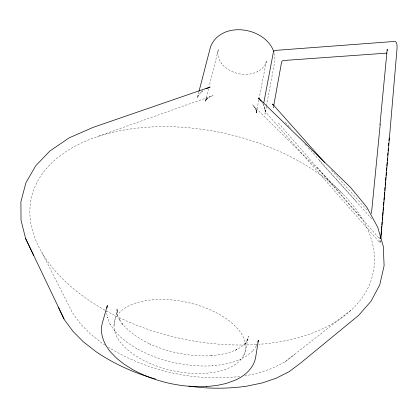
<?xml version="1.0" encoding="UTF-8"?>
<svg xmlns="http://www.w3.org/2000/svg" width="418" height="418" viewBox="0 0 418 418"><rect width="100%" height="100%" fill="white"/><g stroke="black" fill="none" stroke-linecap="round" stroke-linejoin="round"><path stroke-width="0.31" stroke-dasharray="2.09 1.57" d="M380.427 241.703L380.563 240.512M380.657 240.674L380.364 242.524L379.79 242.691L267.039 113.67L265.038 110.54L263.654 104.568M273.524 106.851L273.45 107.426L273.315 106.809M266.365 106.397L264.981 114.13L265.211 110.2L265.331 111.909L264.693 107.844L264.907 108.638L263.392 104.542L263.69 105.252L261.893 102.227M266.485 105.754L274.689 61.78L274.94 57.438L274.386 53.441M258.841 99.797L256.318 113.173L256.459 110.221L256.631 112.996L256.119 109.903L256.453 111.198L255.257 108.053L256.37 110.289L254.41 107.05L255.137 107.928L252.425 104.751L342.629 193.743M258.967 99.155L266.548 60.375L265.78 63.207L265.942 62.831C264.369 66.728 261.219 69.754 257.545 71.697L257.76 71.577C245.565 77.476 229.409 73.772 221.138 63.008L221.289 63.212C218.891 59.847 217.475 55.73 217.862 51.571L217.851 51.984L218.468 49.115L209.214 86.192M379.251 237.727L379.408 237.069M208.582 88.726L205.358 101.276L206.591 98.575L205.275 101.004L207.161 98.47L205.337 100.388L207.934 98.047L206.915 98.742L210.165 96.715L209.162 97.19L213.049 95.555L97.237 136.644M198.848 91.965L197.15 98.293L198.759 94.682L197.933 96.171L200.384 92.822L199.856 93.444L203.111 90.46L201.91 91.385L204.459 89.776M257.028 343.915L256.103 346.344L256.459 345.78L252.383 351.261L252.843 350.843L247.132 355.629L239.979 359.595L240.444 359.375L231.99 362.479L222.491 364.642L212.177 365.844L212.48 365.828C186.041 367.213 159.221 361.121 136.069 348.251L136.352 348.403L127.715 342.838L120.264 336.767L114.192 330.309L114.527 330.716L110.028 324.06M243.417 355.864A67.005 34.908 12.5 0 0 162.837 299.45A67.005 34.908 12.5 0 0 133.227 354.13A67.005 34.908 12.5 0 0 243.417 355.864C247.059 349.939 246.306 342.661 248.538 336.271L246.625 341.558L248.052 339.327L244.551 344.186L246.411 342.535L241.364 346.872L235.02 350.483L236.896 349.62L229.195 352.526L220.532 354.563L211.106 355.713L212.307 355.676C190.885 356.951 169.264 352.693 149.722 343.899L150.548 344.312C139.696 339.139 129.35 332.435 121.638 323.077L123.002 324.687L119.052 318.699L119.982 320.857L117.604 314.937L116.789 309.074L117.139 311.718L116.758 314.461L117.562 308.949L114.642 319.362L113.978 326.061M244.786 375.965L259.374 372.804L272.541 368.211L285.05 361.816L351.925 309.44M285.05 361.816L294.497 354.454M239.77 376.513C194.511 381.671 147.261 371.226 108.497 347.285M105.195 345.19L101.893 343.1L90.351 333.914L80 323.307L72.554 312.878L41.79 252.237M371.821 218.891L319.106 160.418M378.692 237.868L317.262 167.257M285.395 122.322L290.594 128.127M304.894 144.09L306.629 146.023M308.364 147.962L356.721 201.925M331.505 170.309L367.929 211.111M278.32 122.965L361.105 218.144M110.253 324.603L107.201 317.293L107.447 317.879L106.418 311.206M380.046 242.586L379.027 237.957M256.271 344.5A174.949 104.897 12.5 0 1 33.315 191.089A174.949 104.897 12.5 0 1 315.501 171.411A174.949 104.897 12.5 0 1 258.773 344.322M273.466 107.065L273.482 107.536L273.466 107.065"/><path stroke-width="0.63" d="M380.725 238.594L380.882 236.677M380.991 235.402L381.315 231.567M381.42 230.292L381.744 226.457M381.853 225.182L382.12 221.984M382.282 220.067L382.548 216.874M382.658 215.599L382.982 211.764M383.087 210.468L383.363 207.234M383.525 205.295L383.797 202.061M383.959 200.117L384.231 196.883M384.341 195.587L384.612 192.353M384.774 190.415L385.046 187.175M385.213 185.237L385.427 182.65M385.595 180.707L385.866 177.472M386.028 175.529L386.3 172.294M386.462 170.356L386.681 167.764M386.843 165.826L387.115 162.592M387.277 160.648L387.496 158.061M387.716 155.475L387.93 152.883M388.097 150.945L388.312 148.353M388.531 145.767L388.75 143.181M388.965 140.589L389.184 138.003M380.824 238.746L397.074 48.122C397.001 45.379 397.487 40.091 393.113 41.549L276.732 50.291L274.103 50.787L273.325 52.454L263.805 102.818M379.983 124.486L387.193 49.277L387.298 50.4M380.239 124.109L371.466 213.467M106.998 308.014L107.327 305.443L102.326 323.077C99.489 333.512 104.004 344.28 110.733 352.186L116.711 358.341L124.031 364.141L132.893 369.695C155.245 381.838 180.952 387.669 206.356 386.572L206.774 386.53M273.633 106.209L281.58 62.104L282.202 60.892L284.303 60.448L386.76 53.128L386.472 53.138M199.01 91.333L210.541 46.759C221.2 20.247 265.211 26.846 273.806 51.738M257.723 342.091L258.418 340.273L255.476 358.341C253.156 368.749 244.394 376.184 235 380.275L226.112 383.484L216.848 385.469L206.356 386.572M205.959 88.835L210.149 87.043L93.005 127.417L69.221 137.83L49.794 151.091L35.749 165.737L25.921 182.729L20.9 201.753L21.025 220.202L25.597 238.506L64.487 319.859L73.093 331.474L83.344 341.804L96.182 351.82C114.266 364.052 134.392 373.081 155.376 379.021M188.91 386.065C207.84 388.902 227.162 388.839 246.124 386.284L262.222 382.935L276.193 378.196L289.272 371.597L300.26 363.32L358.529 315.454L371.069 301.185L379.753 284.857L384.1 265.775L383.306 246.411L377.741 227.287L366.717 207.025L350.514 187.363L258.397 97.948L261.25 101.334M324.608 162.581L272.567 104.019L272.818 104.871M25.597 238.506L33.706 255.461M58.546 307.648L63.954 318.96"/></g></svg>
